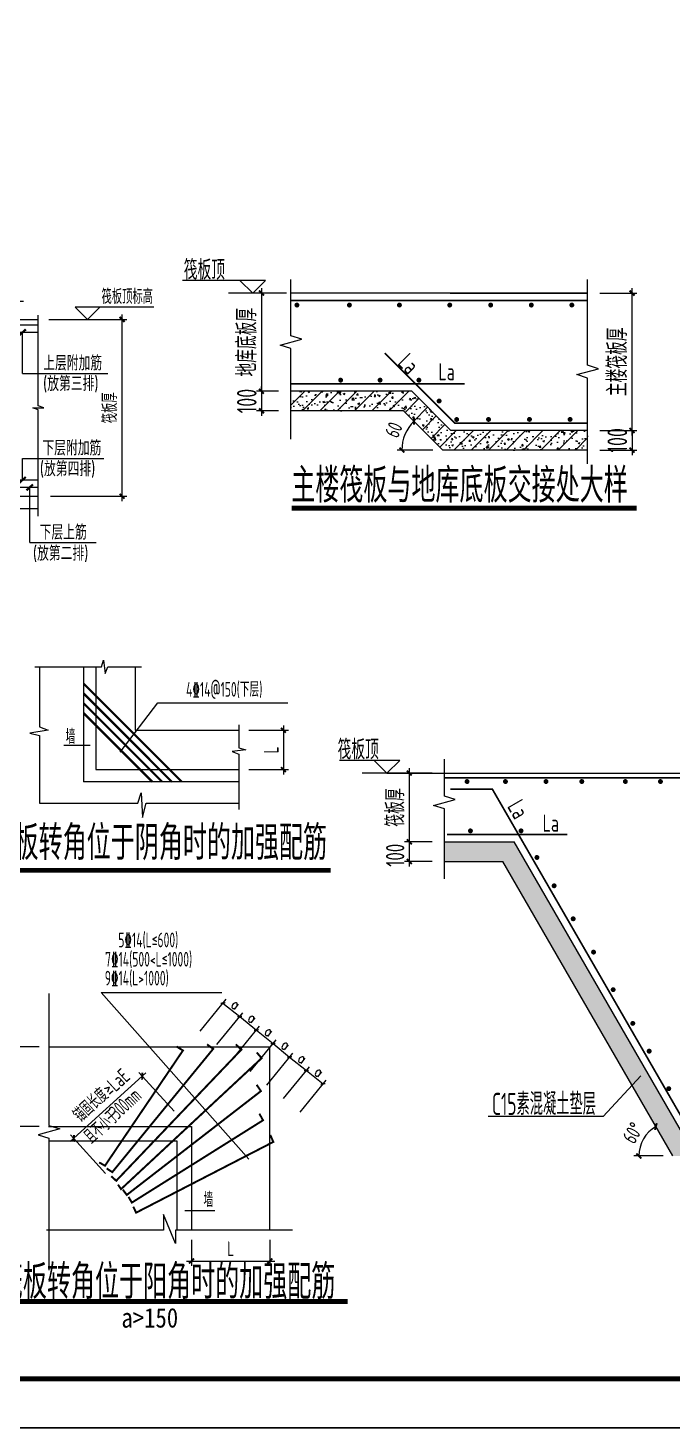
# Model space of a CAD drawing. Extents: x 393367 to 3005760, y 4998 to 826018.
# Drawn here: x 2210215 to 2223343, y 527962 to 556483 of the extents above; entities that cross this region are included whole.
import ezdxf
from ezdxf.enums import TextEntityAlignment as Align

# ---------------------------------------------------------------- set-up
doc = ezdxf.new("R2010")
doc.units = 0
doc.header["$LTSCALE"] = 1000
doc.layers.get('0').update_dxf_attribs({"linetype": 'CONTINUOUS'})
doc.layers.get('Defpoints').update_dxf_attribs({"linetype": 'CONTINUOUS'})
for name, color, linetype in [('$AUDIT_BAD_LAYER1', 7, 'CONTINUOUS'), ('-TK', 7, 'CONTINUOUS'), ('COLU', 7, 'CONTINUOUS'), ('DIM', 3, 'CONTINUOUS'), ('DIM_ELEV', 3, 'CONTINUOUS'), ('PUB_TEXT', 7, 'CONTINUOUS'), ('sectmarks', 213, 'CONTINUOUS'), ('TEXT', 7, 'CONTINUOUS'), ('THIN', 7, 'CONTINUOUS'), ('WALL_BR', 52, 'CONTINUOUS'), ('Z-BASE-DIM', 81, 'CONTINUOUS'), ('Z-DETAIL-TOPC', 7, 'CONTINUOUS'), ('图名', 7, 'CONTINUOUS'), ('说明文字', 7, 'CONTINUOUS'), ('钢筋', 6, 'CONTINUOUS')]:
    doc.layers.add(name, color=color, linetype=linetype)
for name, color, linetype, lineweight in [('LVTRY', 1, 'CONTINUOUS', 13), ('REIN', 1, 'CONTINUOUS', 18), ('填充', 251, 'CONTINUOUS', 5), ('筏板基础', 7, 'CONTINUOUS', 18)]:
    doc.layers.add(name, color=color, linetype=linetype, lineweight=lineweight)
doc.layers.add('yichutu', color=7, linetype='CONTINUOUS', true_color=0xffffff, plot=False)
doc.layers.add('箍筋长度', color=3, linetype='CONTINUOUS', plot=False)
doc.styles.add('-宋体', font='')
doc.styles.add('_HZTXT', font='txt.shx', dxfattribs={"width": 0.8, "bigfont": 'HZTXT.shx'})
doc.styles.add('Scadi-HZ', font='tssdeng.shx', dxfattribs={"width": 0.7, "height": 300, "bigfont": 'hztxt.shx'})
doc.styles.add('TSSD_Dimension', font='Tssdeng.shx', dxfattribs={"width": 0.7, "bigfont": 'hztxt.shx'})
doc.styles.add('TSSD_NORM', font='Tssdeng.shx', dxfattribs={"bigfont": 'hztxt.shx'})
doc.styles.add('TSSD_Rein', font='Tssdeng.shx', dxfattribs={"width": 0.7, "bigfont": 'hztxt.shx'})
doc.styles.add('黑体', font='simhei.ttf')
doc.styles.get('-宋体').set_extended_font_data('SimSun')
doc.dimstyles.new('SY1', dxfattribs={"dimtxt": 200, "dimasz": 100, "dimexe": 150, "dimexo": 200, "dimgap": 60, "dimtad": 1, "dimdec": 0, "dimzin": 0, "dimdsep": 46, "dimtxsty": '_HZTXT', "dimcen": 3, "dimclrt": 7, "dimadec": 0, "dimazin": 0, "dimtfac": 1, "dimtdec": 0, "dimtix": 1, "dimtmove": 0, "dimatfit": 3, "dimfxl": 1, "dimtolj": 1, "dimtzin": 0, "dimarcsym": 0})
doc.dimstyles.new('TSSD_100_100', dxfattribs={"dimtxt": 300, "dimasz": 100, "dimexe": 100, "dimexo": 200, "dimgap": 100, "dimtad": 1, "dimdec": 0, "dimzin": 0, "dimdsep": 46, "dimtxsty": 'TSSD_Dimension', "dimblk": 'ARCHTICK', "dimcen": 0, "dimdle": 100, "dimclrt": 7, "dimadec": 0, "dimazin": 0, "dimtfac": 1, "dimtdec": 0, "dimtix": 1, "dimtmove": 2, "dimatfit": 0, "dimfxl": 1, "dimtolj": 1, "dimtzin": 0, "dimarcsym": 0})
doc.dimstyles.new('TSSD_100_30', dxfattribs={"dimtxt": 300, "dimasz": 100, "dimexe": 100, "dimexo": 250, "dimgap": 100, "dimtad": 1, "dimdec": 0, "dimlfac": 0.333, "dimzin": 0, "dimdsep": 46, "dimtxsty": 'TSSD_Dimension', "dimblk": 'ARCHTICK', "dimcen": 0, "dimdle": 100, "dimclrt": 7, "dimadec": 0, "dimazin": 0, "dimtfac": 1, "dimtdec": 0, "dimtix": 1, "dimtmove": 2, "dimatfit": 3, "dimfxl": 1, "dimtolj": 1, "dimtzin": 0, "dimarcsym": 0})
doc.dimstyles.new('TSSD_25_100', dxfattribs={"dimtxt": 300, "dimasz": 100, "dimexe": 100, "dimexo": 250, "dimgap": 100, "dimtad": 1, "dimdec": 0, "dimlfac": 0.25, "dimzin": 0, "dimdsep": 46, "dimtxsty": 'TSSD_Dimension', "dimblk": 'ARCHTICK', "dimcen": 0, "dimdle": 100, "dimclrt": 7, "dimadec": 0, "dimazin": 0, "dimtfac": 1, "dimtdec": 0, "dimtix": 1, "dimtmove": 2, "dimatfit": 3, "dimfxl": 1, "dimtolj": 1, "dimtzin": 0, "dimarcsym": 0})

# ---------------------------------------------------------------- blocks, each defined once
blk = doc.blocks.new('A1')
blk.add_lwpolyline([(0, 59400), (0, 0), (84100, 0), (84100, 59400)], close=True)
at = {"const_width": 100}
blk.add_lwpolyline([(2500, 58400), (2500, 1000), (83100, 1000), (83100, 58400)], close=True, dxfattribs=at)
blk = doc.blocks.new('_ArchTick')
at = {"color": 0, "linetype": 'ByBlock', "const_width": 0.4}
blk.add_lwpolyline([(-0.5, -0.5), (0.5, 0.5)], dxfattribs=at)
blk = doc.blocks.new('*D2820')
at = {"color": 0, "lineweight": -2}
for p, q in [((2215426, 534672), (2215952, 535323)), ((2215889, 535246), (2216229, 534971)), ((2215766, 534398), (2216292, 535049))]:
    blk.add_line(p, q, dxfattribs=at)
at = {"layer": 'Defpoints', "color": 0}
for p in [(2216229, 534971), (2215342, 534569), (2215682, 534294)]:
    blk.add_point(p, dxfattribs=at)
at = {"color": 0, "lineweight": -2, "xscale": 66.66667000390589, "yscale": 66.66667000390589, "zscale": 66.66667000390589}
for p, rotation in [((2215889, 535246), 141.0409580458217), ((2216229, 534971), 321.0409580458218)]:
    blk.add_blockref('_ArchTick', p, dxfattribs=dict(at, rotation=rotation))
at = {"color": 7, "insert": (2216147, 535217), "char_height": 200, "attachment_point": 5, "rotation": 321.041, "style": '_HZTXT'}
blk.add_mtext('\\A1;a', dxfattribs=at)
blk = doc.blocks.new('*D2821')
at = {"color": 0, "lineweight": -2}
for p, q in [((2213726, 536047), (2214253, 536698)), ((2214190, 536620), (2214530, 536345)), ((2214066, 535772), (2214593, 536423))]:
    blk.add_line(p, q, dxfattribs=at)
at = {"layer": 'Defpoints', "color": 0}
for p in [(2214530, 536345), (2213643, 535943), (2213982, 535668)]:
    blk.add_point(p, dxfattribs=at)
at = {"color": 0, "lineweight": -2, "xscale": 66.66667000390589, "yscale": 66.66667000390589, "zscale": 66.66667000390589}
for p, rotation in [((2214190, 536620), 141.0409580461287), ((2214530, 536345), 321.0409580461288)]:
    blk.add_blockref('_ArchTick', p, dxfattribs=dict(at, rotation=rotation))
at = {"color": 7, "insert": (2214448, 536591), "char_height": 200, "attachment_point": 5, "rotation": 321.041, "style": '_HZTXT'}
blk.add_mtext('\\A1;a', dxfattribs=at)
blk = doc.blocks.new('*D2822')
at = {"color": 0, "lineweight": -2}
for p, q in [((2214406, 535497), (2214933, 536148)), ((2214870, 536070), (2215210, 535795)), ((2214746, 535222), (2215272, 535873))]:
    blk.add_line(p, q, dxfattribs=at)
at = {"layer": 'Defpoints', "color": 0}
for p in [(2215210, 535795), (2214322, 535393), (2214662, 535118)]:
    blk.add_point(p, dxfattribs=at)
at = {"color": 0, "lineweight": -2, "xscale": 66.66667000390589, "yscale": 66.66667000390589, "zscale": 66.66667000390589}
for p, rotation in [((2214870, 536070), 141.0409580456808), ((2215210, 535795), 321.0409580456808)]:
    blk.add_blockref('_ArchTick', p, dxfattribs=dict(at, rotation=rotation))
at = {"color": 7, "insert": (2215128, 536042), "char_height": 200, "attachment_point": 5, "rotation": 321.041, "style": '_HZTXT'}
blk.add_mtext('\\A1;a', dxfattribs=at)
blk = doc.blocks.new('*D2823')
at = {"color": 0, "lineweight": -2}
for p, q in [((2214066, 535772), (2214593, 536423)), ((2214530, 536345), (2214870, 536070)), ((2214406, 535497), (2214933, 536148))]:
    blk.add_line(p, q, dxfattribs=at)
at = {"layer": 'Defpoints', "color": 0}
for p in [(2214870, 536070), (2213982, 535668), (2214322, 535393)]:
    blk.add_point(p, dxfattribs=at)
at = {"color": 0, "lineweight": -2, "xscale": 66.66667000390589, "yscale": 66.66667000390589, "zscale": 66.66667000390589}
for p, rotation in [((2214530, 536345), 141.0409580454909), ((2214870, 536070), 321.0409580454909)]:
    blk.add_blockref('_ArchTick', p, dxfattribs=dict(at, rotation=rotation))
at = {"color": 7, "insert": (2214788, 536316), "char_height": 200, "attachment_point": 5, "rotation": 321.041, "style": '_HZTXT'}
blk.add_mtext('\\A1;a', dxfattribs=at)
blk = doc.blocks.new('*D2824')
at = {"color": 0, "lineweight": -2}
for p, q in [((2215086, 534947), (2215612, 535598)), ((2215549, 535520), (2215889, 535246)), ((2215426, 534672), (2215952, 535323))]:
    blk.add_line(p, q, dxfattribs=at)
at = {"layer": 'Defpoints', "color": 0}
for p in [(2215889, 535246), (2215002, 534844), (2215342, 534569)]:
    blk.add_point(p, dxfattribs=at)
at = {"color": 0, "lineweight": -2, "xscale": 66.66667000390589, "yscale": 66.66667000390589, "zscale": 66.66667000390589}
for p, rotation in [((2215549, 535520), 141.040958045703), ((2215889, 535246), 321.040958045703)]:
    blk.add_blockref('_ArchTick', p, dxfattribs=dict(at, rotation=rotation))
at = {"color": 7, "insert": (2215807, 535492), "char_height": 200, "attachment_point": 5, "rotation": 321.041, "style": '_HZTXT'}
blk.add_mtext('\\A1;a', dxfattribs=at)
blk = doc.blocks.new('*D2825')
at = {"color": 0, "lineweight": -2}
for p, q in [((2214746, 535222), (2215272, 535873)), ((2215210, 535795), (2215549, 535520)), ((2215086, 534947), (2215612, 535598))]:
    blk.add_line(p, q, dxfattribs=at)
at = {"layer": 'Defpoints', "color": 0}
for p in [(2215549, 535520), (2214662, 535118), (2215002, 534844)]:
    blk.add_point(p, dxfattribs=at)
at = {"color": 0, "lineweight": -2, "xscale": 66.66667000390589, "yscale": 66.66667000390589, "zscale": 66.66667000390589}
for p, rotation in [((2215210, 535795), 141.0409580460101), ((2215549, 535520), 321.0409580460101)]:
    blk.add_blockref('_ArchTick', p, dxfattribs=dict(at, rotation=rotation))
at = {"color": 7, "insert": (2215468, 535767), "char_height": 200, "attachment_point": 5, "rotation": 321.041, "style": '_HZTXT'}
blk.add_mtext('\\A1;a', dxfattribs=at)
blk = doc.blocks.new('*D2826')
at = {"layer": 'Defpoints', "color": 0}
for p in [(2213548, 531993), (2215145, 531993), (2215145, 531364)]:
    blk.add_point(p, dxfattribs=at)
at = {"layer": 'DIM', "color": 0, "lineweight": -2}
for p, q in [((2213548, 531793), (2213548, 531264)), ((2215145, 531793), (2215145, 531264)), ((2213448, 531364), (2215245, 531364))]:
    blk.add_line(p, q, dxfattribs=at)
at = {"layer": 'DIM', "color": 0, "lineweight": -2, "xscale": 100, "yscale": 100, "zscale": 100, "rotation": 180}
blk.add_blockref('_ArchTick', (2213548, 531364), dxfattribs=at)
at = {"layer": 'DIM', "color": 0, "lineweight": -2, "xscale": 100, "yscale": 100, "zscale": 100}
blk.add_blockref('_ArchTick', (2215145, 531364), dxfattribs=at)
at = {"layer": 'DIM', "color": 7, "lineweight": -2, "insert": (2214347, 531614), "char_height": 300, "attachment_point": 5, "style": 'TSSD_Dimension'}
blk.add_mtext('\\A1;L', dxfattribs=at)
blk = doc.blocks.new('*D2827')
at = {"layer": 'Defpoints', "color": 0}
for p in [(2210643, 535728), (2209977, 534104), (2210643, 534104)]:
    blk.add_point(p, dxfattribs=at)
at = {"layer": 'DIM', "color": 0, "lineweight": -2}
for p, q in [((2210443, 535728), (2209877, 535728)), ((2209977, 535828), (2209977, 534004)), ((2210443, 534104), (2209877, 534104))]:
    blk.add_line(p, q, dxfattribs=at)
at = {"layer": 'DIM', "color": 0, "lineweight": -2, "xscale": 100, "yscale": 100, "zscale": 100}
for p, rotation in [((2209977, 535728), 90), ((2209977, 534104), 270)]:
    blk.add_blockref('_ArchTick', p, dxfattribs=dict(at, rotation=rotation))
at = {"layer": 'DIM', "color": 7, "lineweight": -2, "insert": (2209727, 534916), "char_height": 300, "attachment_point": 5, "rotation": 90, "style": 'TSSD_Dimension'}
blk.add_mtext('\\A1;L', dxfattribs=at)
blk = doc.blocks.new('*D2828')
at = {"layer": 'Defpoints', "color": 0}
for p in [(2214514, 542176), (2214514, 541376, -1000), (2215422, 541376)]:
    blk.add_point(p, dxfattribs=at)
at = {"layer": 'DIM', "color": 0, "lineweight": -2}
for p, q in [((2215422, 542276), (2215422, 541276)), ((2214714, 542176), (2215522, 542176)), ((2214714, 541376), (2215522, 541376))]:
    blk.add_line(p, q, dxfattribs=at)
at = {"layer": 'DIM', "color": 0, "lineweight": -2, "xscale": 100, "yscale": 100, "zscale": 100}
for p, rotation in [((2215422, 542176), 90), ((2215422, 541376), 270)]:
    blk.add_blockref('_ArchTick', p, dxfattribs=dict(at, rotation=rotation))
at = {"layer": 'DIM', "color": 7, "lineweight": -2, "insert": (2215172, 541776), "char_height": 300, "attachment_point": 5, "rotation": 90, "style": 'TSSD_Dimension'}
blk.add_mtext('\\A1;L', dxfattribs=at)
blk = doc.blocks.new('*D2829')
at = {"layer": 'Defpoints', "color": 0}
for p in [(2212545, 535131), (2213327, 534270), (2211932, 533002)]:
    blk.add_point(p, dxfattribs=at)
at = {"layer": 'DIM', "color": 0, "lineweight": -2}
for p, q in [((2211075, 533796), (2212619, 535198)), ((2213193, 534418), (2212477, 535205)), ((2211797, 533150), (2211082, 533937))]:
    blk.add_line(p, q, dxfattribs=at)
at = {"layer": 'DIM', "color": 0, "lineweight": -2, "xscale": 100, "yscale": 100, "zscale": 100}
for p, rotation in [((2212545, 535131), 42.26455593727036), ((2211149, 533863), 222.2645559372704)]:
    blk.add_blockref('_ArchTick', p, dxfattribs=dict(at, rotation=rotation))
at = {"layer": 'DIM', "color": 7, "lineweight": -2, "insert": (2212010, 535007), "char_height": 300, "attachment_point": 5, "rotation": 42.2646, "style": 'TSSD_Dimension'}
blk.add_mtext('\\A1;≥LaE', dxfattribs=at)
blk = doc.blocks.new('*D2830')
at = {"layer": 'Defpoints', "color": 0}
for p in [(2215574, 551083), (2214975, 549083), (2215574, 549083)]:
    blk.add_point(p, dxfattribs=at)
at = {"layer": 'DIM', "color": 0, "lineweight": -2}
for p, q in [((2215324, 551083), (2214875, 551083)), ((2214975, 551183), (2214975, 548983)), ((2215324, 549083), (2214875, 549083))]:
    blk.add_line(p, q, dxfattribs=at)
at = {"layer": 'DIM', "color": 0, "lineweight": -2, "xscale": 100, "yscale": 100, "zscale": 100}
for p, rotation in [((2214975, 551083), 90), ((2214975, 549083), 270)]:
    blk.add_blockref('_ArchTick', p, dxfattribs=dict(at, rotation=rotation))
at = {"layer": 'DIM', "color": 7, "insert": (2214675, 550083), "char_height": 400, "attachment_point": 5, "rotation": 90, "style": 'TSSD_Dimension'}
blk.add_mtext('\\A1;地库底板厚', dxfattribs=at)
blk = doc.blocks.new('*D2831')
at = {"layer": 'Defpoints', "color": 0}
for p in [(2215574, 549083), (2214975, 548683), (2215574, 548683)]:
    blk.add_point(p, dxfattribs=at)
at = {"layer": 'DIM', "color": 0, "lineweight": -2}
for p, q in [((2215324, 549083), (2214875, 549083)), ((2214975, 549083), (2214975, 549183)), ((2214975, 549083), (2214975, 548683)), ((2215324, 548683), (2214875, 548683)), ((2214975, 548683), (2214975, 548583))]:
    blk.add_line(p, q, dxfattribs=at)
at = {"layer": 'DIM', "color": 0, "lineweight": -2, "xscale": 100, "yscale": 100, "zscale": 100}
for p, rotation in [((2214975, 549083), 270), ((2214975, 548683), 90)]:
    blk.add_blockref('_ArchTick', p, dxfattribs=dict(at, rotation=rotation))
at = {"layer": 'DIM', "color": 7, "insert": (2214675, 548883), "char_height": 400, "attachment_point": 5, "rotation": 90, "style": 'TSSD_Dimension'}
blk.add_mtext('\\A1;100', dxfattribs=at)
blk = doc.blocks.new('*D2832')
at = {"layer": 'Defpoints', "color": 0}
for p in [(2221622, 548283), (2221622, 547883), (2222528, 547883)]:
    blk.add_point(p, dxfattribs=at)
at = {"layer": 'DIM', "color": 0, "lineweight": -2}
for p, q in [((2221872, 548283), (2222628, 548283)), ((2222528, 548283), (2222528, 548383)), ((2222528, 548283), (2222528, 547883)), ((2221872, 547883), (2222628, 547883)), ((2222528, 547883), (2222528, 547783))]:
    blk.add_line(p, q, dxfattribs=at)
at = {"layer": 'DIM', "color": 0, "lineweight": -2, "xscale": 100, "yscale": 100, "zscale": 100}
for p, rotation in [((2222528, 548283), 270), ((2222528, 547883), 90)]:
    blk.add_blockref('_ArchTick', p, dxfattribs=dict(at, rotation=rotation))
at = {"layer": 'DIM', "color": 7, "insert": (2222228, 548083), "char_height": 400, "attachment_point": 5, "rotation": 90, "style": 'TSSD_Dimension'}
blk.add_mtext('\\A1;100', dxfattribs=at)
blk = doc.blocks.new('*D2833')
at = {"layer": 'Defpoints', "color": 0}
for p in [(2221622, 551083), (2222528, 551083), (2221622, 548283)]:
    blk.add_point(p, dxfattribs=at)
at = {"layer": 'DIM', "color": 0, "lineweight": -2}
for p, q in [((2221872, 551083), (2222628, 551083)), ((2222528, 548183), (2222528, 551183)), ((2221872, 548283), (2222628, 548283))]:
    blk.add_line(p, q, dxfattribs=at)
at = {"layer": 'DIM', "color": 0, "lineweight": -2, "xscale": 100, "yscale": 100, "zscale": 100}
for p, rotation in [((2222528, 551083), 90), ((2222528, 548283), 270)]:
    blk.add_blockref('_ArchTick', p, dxfattribs=dict(at, rotation=rotation))
at = {"layer": 'DIM', "color": 7, "insert": (2222228, 549683), "char_height": 400, "attachment_point": 5, "rotation": 90, "style": 'TSSD_Dimension'}
blk.add_mtext('\\A1;主楼筏板厚', dxfattribs=at)
blk = doc.blocks.new('*D2834')
at = {"layer": '$AUDIT_BAD_LAYER1', "color": 0, "lineweight": -2}
blk.add_line((2218470, 547883), (2217737, 547883), dxfattribs=at)
blk.add_arc((2218670, 547883), 834, 135, 180, dxfattribs=at)
at = {"layer": 'Defpoints', "color": 0}
for p in [(2217870, 548683), (2217948, 548300), (2218670, 547883), (2218670, 547883), (2221622, 547883)]:
    blk.add_point(p, dxfattribs=at)
at = {"layer": '$AUDIT_BAD_LAYER1', "color": 0, "lineweight": -2, "xscale": 100, "yscale": 100, "zscale": 100}
for p, rotation in [((2218081, 548472), 45.00000000002056), ((2217837, 547883), 269.999999999997)]:
    blk.add_blockref('_ArchTick', p, dxfattribs=dict(at, rotation=rotation))
at = {"layer": '$AUDIT_BAD_LAYER1', "color": 7, "insert": (2217669, 548297), "char_height": 300, "attachment_point": 5, "rotation": 67.5, "style": 'TSSD_Dimension'}
blk.add_mtext('\\A1;60', dxfattribs=at)
blk = doc.blocks.new('*D37')
at = {"layer": 'Defpoints', "color": 0, "transparency": 16777216}
for p in [(114823, -28153), (116531, -28153), (114823, -31753)]:
    blk.add_point(p, dxfattribs=at)
at = {"layer": 'DIM', "color": 0, "lineweight": -2, "transparency": 16777216}
for p, q in [((115073, -28153), (116631, -28153)), ((116531, -31853), (116531, -28053)), ((115073, -31753), (116631, -31753))]:
    blk.add_line(p, q, dxfattribs=at)
at = {"layer": 'DIM', "color": 0, "lineweight": -2, "transparency": 16777216, "xscale": 100, "yscale": 100, "zscale": 100}
for p, rotation in [((116531, -28153), 90), ((116531, -31753), 270)]:
    blk.add_blockref('_ArchTick', p, dxfattribs=dict(at, rotation=rotation))
at = {"layer": 'DIM', "color": 7, "transparency": 16777216, "insert": (116281, -29953), "char_height": 300, "attachment_point": 5, "rotation": 90, "style": 'TSSD_Dimension'}
blk.add_mtext('\\A1;筏板厚', dxfattribs=at)
blk = doc.blocks.new('*D2838')
at = {"layer": 'Defpoints', "color": 0}
for p in [(2218704, 541304), (2217988, 539904), (2218704, 539904)]:
    blk.add_point(p, dxfattribs=at)
at = {"layer": 'DIM', "color": 0, "lineweight": -2}
for p, q in [((2217988, 541404), (2217988, 539804)), ((2218454, 541304), (2217888, 541304)), ((2218454, 539904), (2217888, 539904))]:
    blk.add_line(p, q, dxfattribs=at)
at = {"layer": 'DIM', "color": 0, "lineweight": -2, "xscale": 100, "yscale": 100, "zscale": 100}
for p, rotation in [((2217988, 541304), 90), ((2217988, 539904), 270)]:
    blk.add_blockref('_ArchTick', p, dxfattribs=dict(at, rotation=rotation))
at = {"layer": 'DIM', "color": 7, "insert": (2217700, 540604), "char_height": 375, "attachment_point": 5, "rotation": 90, "style": 'TSSD_Dimension'}
blk.add_mtext('\\A1;筏板厚', dxfattribs=at)
blk = doc.blocks.new('*D2839')
at = {"layer": 'Defpoints', "color": 0}
for p in [(2218704, 539904), (2217988, 539504), (2218704, 539504)]:
    blk.add_point(p, dxfattribs=at)
at = {"layer": 'DIM', "color": 0, "lineweight": -2}
for p, q in [((2218454, 539904), (2217888, 539904)), ((2217988, 540004), (2217988, 539404)), ((2218454, 539504), (2217888, 539504))]:
    blk.add_line(p, q, dxfattribs=at)
at = {"layer": 'DIM', "color": 0, "lineweight": -2, "xscale": 100, "yscale": 100, "zscale": 100}
for p, rotation in [((2217988, 539904), 90), ((2217988, 539504), 270)]:
    blk.add_blockref('_ArchTick', p, dxfattribs=dict(at, rotation=rotation))
at = {"layer": 'DIM', "color": 7, "insert": (2217700, 539630), "char_height": 375, "attachment_point": 5, "rotation": 90, "style": 'TSSD_Dimension'}
blk.add_mtext('\\A1;100', dxfattribs=at)
blk = doc.blocks.new('*D2845')
at = {"layer": 'Defpoints', "color": 0}
for p in [(2221050, 537504), (2222829, 533949), (2223359, 533504), (2223359, 533504), (2233021, 533504)]:
    blk.add_point(p, dxfattribs=at)
at = {"layer": '筏板基础', "color": 0, "lineweight": -2}
blk.add_line((2223159, 533504), (2222567, 533504), dxfattribs=at)
blk.add_arc((2223359, 533504), 692, 120, 180, dxfattribs=at)
at = {"layer": '筏板基础', "color": 0, "lineweight": -2, "xscale": 100, "yscale": 100, "zscale": 100}
for p, rotation in [((2223013, 534103), 30.00000000001157), ((2222667, 533504), 270.0000000000011)]:
    blk.add_blockref('_ArchTick', p, dxfattribs=dict(at, rotation=rotation))
at = {"layer": '筏板基础', "color": 7, "lineweight": 35, "insert": (2222544, 533975), "char_height": 300, "attachment_point": 5, "rotation": 60, "style": 'TSSD_Dimension'}
blk.add_mtext('\\A1;60°', dxfattribs=at)
blk = doc.blocks.new('yct-841-594-84100-59400-100-1000')
at = {"layer": 'yichutu', "color": 7, "true_color": 0xffffff}
blk.add_lwpolyline([(0, 0), (0, 59400), (84100, 59400), (84100, 0)], close=True, dxfattribs=at)
blk = doc.blocks.new('BW-5131013', base_point=(107950.9, -33864.5, 0))
at = {"layer": 'REIN', "const_width": 30}
for points in [[(110383.5, -28428), (110383.5, -28308, 1), (110253.5, -28308), (110253.5, -31662.9, 1), (110383.5, -31662.9), (110383.5, -31542.9)], [(111878.2, -28428), (111878.2, -28308, 1), (111748.2, -28308), (111748.2, -31662.9, 1), (111878.2, -31662.9), (111878.2, -31542.9)]]:
    blk.add_lwpolyline(points, format="xyb", dxfattribs=at)
for points in [[(109433.5, -28265.3), (114822.6, -28265.3)], [(109433.5, -28415.3), (114822.6, -28415.3)], [(109433.5, -31422.9), (114822.6, -31422.9)], [(109433.5, -31572.9), (114822.6, -31572.9)]]:
    blk.add_lwpolyline(points, dxfattribs=at)
for points in [[(109546, -28330.5, 1), (109591, -28330.5, 1)], [(109546, -28480.5, 1), (109591, -28480.5, 1)], [(110296, -28330.5, 1), (110341, -28330.5, 1)], [(110296, -28480.5, 1), (110341, -28480.5, 1)], [(111046, -28330.5, 1), (111091, -28330.5, 1)], [(111046, -28480.5, 1), (111091, -28480.5, 1)], [(111796, -28330.5, 1), (111841, -28330.5, 1)], [(111796, -28480.5, 1), (111841, -28480.5, 1)], [(112546, -28330.5, 1), (112591, -28330.5, 1)], [(112546, -28480.5, 1), (112591, -28480.5, 1)], [(113296, -28330.5, 1), (113341, -28330.5, 1)], [(113296, -28480.5, 1), (113341, -28480.5, 1)], [(114046, -28330.5, 1), (114091, -28330.5, 1)], [(114046, -28480.5, 1), (114091, -28480.5, 1)], [(109546, -31490.4, -1), (109591, -31490.4, -1)], [(109546, -31640.4, -1), (109591, -31640.4, -1)], [(110296, -31490.4, -1), (110341, -31490.4, -1)], [(110296, -31640.4, -1), (110341, -31640.4, -1)], [(111046, -31490.4, -1), (111091, -31490.4, -1)], [(111046, -31640.4, -1), (111091, -31640.4, -1)], [(111796, -31490.4, -1), (111841, -31490.4, -1)], [(111796, -31640.4, -1), (111841, -31640.4, -1)], [(112546, -31490.4, -1), (112591, -31490.4, -1)], [(112546, -31640.4, -1), (112591, -31640.4, -1)], [(113296, -31490.4, -1), (113341, -31490.4, -1)], [(113296, -31640.4, -1), (113341, -31640.4, -1)], [(114046, -31490.4, -1), (114091, -31490.4, -1)], [(114046, -31640.4, -1), (114091, -31640.4, -1)]]:
    blk.add_lwpolyline(points, format="xyb", close=True, dxfattribs=at)
at = {"layer": 'sectmarks'}
for p, q in [((112224.8, -27782.3), (114520.6, -27782.3)), ((112224.8, -28265.3), (112224.8, -27782.3)), ((109568.5, -28330.5), (107996.6, -28330.5)), ((109568.5, -28480.5), (109568.5, -29453.8)), ((114502.5, -29253.6), (114502.5, -28415.3)), ((114502.5, -29253.6), (116243, -29253.6)), ((109568.5, -29453.8), (107966.1, -29453.8)), ((114502.5, -30983.4), (116156.2, -30983.4)), ((114502.5, -31425.1), (114502.5, -30983.4)), ((109546.3, -31486.7), (107950.9, -31486.7)), ((109568.5, -31640.4), (109568.5, -32625.6)), ((114648.7, -32700.2), (114648.7, -31575.1)), ((109568.5, -32625.6), (108081.9, -32625.6)), ((114648.7, -32700.2), (116002, -32700.2))]:
    blk.add_line(p, q, dxfattribs=at)
at = {"layer": 'sectmarks', "const_width": 45}
for points in [[(112290.9, -28204.9), (112158.6, -28325.7)], [(114568.7, -28354.9), (114436.4, -28475.7)], [(114568.7, -31361.2), (114436.4, -31482)], [(114714.9, -31513.4), (114582.6, -31634.3)]]:
    blk.add_lwpolyline(points, dxfattribs=at)
at = {"layer": 'TEXT', "color": 2, "const_width": 0.45}
blk.add_lwpolyline([(110253.5, -30209.4), (113613.7, -30209.4)], dxfattribs=at)
at = {"layer": 'WALL_BR', "color": 0, "lineweight": 5}
for p, q in [((109433.5, -28152.8), (114822.6, -28152.8)), ((109433.5, -31752.8), (114822.6, -31752.8)), ((109433.5, -32002.8), (114822.6, -32002.8))]:
    blk.add_line(p, q, dxfattribs=at)
for points in [[(109433.5, -28068.4), (109433.5, -29913.4), (109546, -29952.8), (109321, -29952.8), (109433.5, -29992.2), (109433.5, -32159)], [(114822.6, -32159), (114822.6, -29992.2), (114710.1, -29952.8), (114935.1, -29952.8), (114822.6, -29913.4), (114822.6, -28068.4)]]:
    blk.add_lwpolyline(points, dxfattribs=at)
at = {"layer": 'Z-BASE-DIM'}
blk.add_line((115035.8, -28152.8), (116165.8, -28152.8), dxfattribs=at)
blk.add_lwpolyline([(117176.2, -27902.8), (115574.3, -27902.8), (115824.3, -28152.8), (116074.3, -27902.8)], dxfattribs=at)
at = {"layer": 'Z-DETAIL-TOPC', "color": 6, "const_width": 60}
blk.add_lwpolyline([(109953.8, -33556.8), (113823.5, -33556.8)], dxfattribs=at)
at = {"layer": 'TEXT', "ltscale": 99, "style": 'TSSD_Rein', "width": 0.8}
for s, p in [('上层上筋(放第一排)', (112257, -27721.8)), ('上层下筋', (108033.5, -28253.6)), ('(放第二排)', (107944.8, -28715.4)), ('上层附加筋', (107988.5, -29377.3)), ('上层附加筋', (114924.5, -29193)), ('(放第三排)', (114920, -29612.2)), ('(放第四排)', (107954.3, -29811.3)), ('下层附加筋', (114907.6, -30922.9)), ('(放第四排)', (114854.5, -31347.4)), ('下层附加筋', (107933, -31434.4)), ('(放第三排)', (107936.6, -31856.7)), ('下层下筋', (108139.5, -32565.1)), ('下层上筋', (114851.1, -32639.7)), ('(放第一排)', (108066.9, -32989.4)), ('(放第二排)', (114713.6, -33068.8))]:
    blk.add_text(s, height=300, dxfattribs=at).set_placement(p)
at = {"layer": 'TEXT', "style": 'TSSD_Rein', "width": 0.7}
blk.add_text('筏板顶标高', height=300, dxfattribs=at).set_placement((116111.7, -27836.6))
blk.add_text('拉筋（仅人防区有）', height=300, dxfattribs=at).set_placement((112802.8, -30029.2), align=Align.MIDDLE)
at = {"layer": '图名', "color": 3, "style": '黑体', "width": 0.8}
blk.add_text('筏板附加筋示意图', height=392.09, dxfattribs=at).set_placement((110063.4, -33367.8))
at = {"layer": 'DIM'}
dim = blk.add_linear_dim(base=(116530.9, -28152.8), p1=(114822.6, -31752.8), p2=(114822.6, -28152.8), angle=90, text='筏板厚', dimstyle='TSSD_100_30', dxfattribs=at)
dim.commit()
dim.dimension.update_dxf_attribs({"geometry": '*D37', "text_midpoint": (116280.9, -29952.8)})

msp = doc.modelspace()

# ---------------------------------------------------------------- hatches: boundary and pattern name
at = {"layer": 'COLU', "linetype": 'ByBlock'}
h = msp.add_hatch(dxfattribs=at)
h.set_pattern_fill('AR-CONC', color=252, scale=2, angle=270, style=0)
h.set_pattern_definition([(320, (988040.72, 1701136.6), (-31.87817, -364.36934), [38.1, -419.1]), (265, (988040.7, 1701136.6), (382.113286, 70.48565), [30.48, -335.28]), (10.451, (988038.06, 1701106.23), (350.233376, -293.885), [32.38, -356.18]), (316.1842, (988142.3, 1701136.6), (-84.08466, -542.15808), [57.15, -628.65]), (6.6356, (988135.3, 1701091.4), (494.85111, -474.80847), [48.57, -534.27]), (261.184, (988142.3, 1701136.6), (494.85024, -474.80921), [45.72, -502.92]), (291, (988116.92, 1701085.8), (-204.531037, -303.22976), [38.1, -419.1]), (236, (988116.9, 1701085.8), (368.37593, -123.60406), [30.48, -335.28]), (341.4514, (988099.87, 1701060.52), (163.845715, -426.83298), [32.38, -356.18]), (307.5, (988040.72, 1701136.59), (169.110078, -6.1772065), [0, -331.216, 0, -340.36, 0, -336.55]), (277.5, (988040.72, 1701136.59), (200.36115, -133.639325), [0, -194.056, 0, -323.596, 0, -128.27]), (237.5, (988040.72, 1701249.87), (-11.457488, -271.18119), [0, -127, 0, -396.24, 0, -525.78]), (227.5, (988040.72, 1701300.67), (50.852982, -296.258363), [0, -165.1, 0, -263.144, 0, -373.38])])
h.paths.add_polyline_path([(2233021.10862, 533504.43129), (2236485.21023, 539504.43129), (2237676.68987, 539504.43129), (2237676.68987, 539904.43129), (2236254.27012, 539904.43129), (2232790.16851, 533904.43129), (2223590.16851, 533904.43129), (2220126.06689, 539904.43129), (2218703.64715, 539904.43129), (2218703.64715, 539504.43129), (2219895.12679, 539504.43129), (2223359.2284, 533504.43129)])
at = {"layer": '箍筋长度'}
h = msp.add_hatch(dxfattribs=at)
h.set_pattern_fill('ARMORED', color=0, scale=50, style=0)
h.set_pattern_definition([(50, (2062776.53, 269431.5), (358.6301, -31.37607), [37.5, -412.5]), (355, (2062776.53, 269431.5), (-69.37567, 376.09607), [30, -330]), (100.4514, (2062806.4, 269428.9), (289.2547, 344.71977), [31.8701, -350.57106]), (46.1842, (2062776.53, 269531.5), (533.6205, -82.7595), [56.25, -618.75]), (96.6356, (2062821, 269524.6), (467.33135, 487.0589), [47.8051, -525.8565]), (351.1842, (2062776.5, 269531.5), (467.331, 487.0593), [45, -495]), (21, (2062826.53, 269506.5), (298.45353, -201.30945), [37.5, -412.5]), (326, (2062826.53, 269506.5), (121.65767, 362.57502), [30, -330]), (71.4514, (2062851.4, 269489.73), (420.1113, 161.26525), [31.8701, -350.57106]), (37.5, (2062776.53, 269431.51), (6.07993, 166.446927), [0, -326, 0, -335, 0, -331.25]), (7.5, (2062776.53, 269431.51), (131.53477, 197.20586), [0, -191, 0, -318.5, 0, -126.25]), (327.5, (2062665.03, 269431.51), (266.91122, -11.277436), [0, -125, 0, -390, 0, -517.5]), (317.5, (2062615.03, 269431.5), (291.59308, 50.05249), [0, -162.5, 0, -259, 0, -367.5]), (45, (2062776.53, 269431.5), (-176.7767, 176.7767), [])])
h.paths.add_polyline_path([(2218036.09339, 549082.68638), (2215574.06438, 549082.68638), (2215574.06438, 548682.68638), (2217870.40797, 548682.68638), (2218670.40797, 547882.68638), (2221622.01595, 547882.68638), (2221622.01595, 548282.68638), (2218836.09339, 548282.68638)])

# ---------------------------------------------------------------- linework, layer by layer
at = {"layer": '-TK'}
msp.add_line((2192224.91006, 527962.12225), (2265824.91006, 527962.12225), dxfattribs=at)
for p, q in [((2221622.01595, 551082.68638), (2215574.06438, 551082.68638)), ((2218823.17961, 551082.68638), (2221622.01595, 551082.68638)), ((2218036.09339, 549082.68638), (2215574.06438, 549082.68638)), ((2218036.09339, 549082.68638), (2218836.09339, 548282.68638)), ((2217870.40797, 548682.68638), (2215574.06438, 548682.68638)), ((2217870.40797, 548682.68638), (2218670.40797, 547882.68638)), ((2221622.01595, 548282.68638), (2218836.09339, 548282.68638)), ((2221622.01595, 547882.68638), (2218670.40797, 547882.68638)), ((2212399.25124, 543468.39703), (2212399.25124, 542175.72573)), ((2212096.48567, 541728.84249), (2212861.50972, 542737.94946)), ((2212861.50972, 542737.94946), (2215514.36649, 542737.94946)), ((2212399.25124, 542175.72573, -1000.00005), (2214514.21183, 542175.72573, -1000.00005)), ((2211484.14765, 541868.7174), (2210944.14762, 541868.7174)), ((2211599.2512, 541375.72569, -1000.00005), (2214514.21183, 541375.72569, -1000.00005)), ((2217532.35251, 541304.43129), (2224990.16851, 541304.43129)), ((2218703.64715, 539904.43129), (2220126.06689, 539904.43129)), ((2223590.16851, 533904.43129), (2220126.06689, 539904.43129)), ((2218703.64715, 539504.43129), (2219895.12679, 539504.43129)), ((2223359.2284, 533504.43129), (2219895.12679, 539504.43129)), ((2211703.4315, 536835.17681), (2214164.18794, 536835.17681)), ((2214716.73248, 533437.23889), (2211703.4315, 536835.17681)), ((2210642.68917, 535727.83801), (2215144.96049, 535727.83801)), ((2215144.96049, 531992.51517, -1000.00005), (2215144.96049, 535727.83801, -1000.00005)), ((2213410.43532, 532390.31167), (2214022.33112, 532390.31167))]:
    msp.add_line(p, q)
at = {"linetype": 'Continuous'}
for p, q in [((2211349.25118, 543468.39703), (2211349.25118, 541125.72568)), ((2211599.2512, 543468.39703), (2211599.2512, 541375.72569)), ((2214514.21183, 541125.72568, -1000.00005), (2211349.25118, 541125.72568, -1000.00005)), ((2210631.89463, 534103.63722), (2213548.47211, 534103.63722)), ((2213548.47211, 534103.63722), (2213548.47211, 531992.51517)), ((2210642.68917, 533814.87777), (2213247.80726, 533814.87777)), ((2213247.80726, 533814.87777), (2213247.89511, 532375.07249)), ((2213247.89511, 532375.07249), (2213247.81942, 531992.51517))]:
    msp.add_line(p, q, dxfattribs=at)
at = {"layer": 'DIM'}
for p, q in [((2210357.01842, 543468.39703), (2211711.59146, 543468.39703)), ((2210452.93203, 543467.98021), (2210452.93203, 542243.40209)), ((2211711.59146, 543468.39703), (2211754.21973, 543606.82754)), ((2211754.21973, 543606.82754), (2211786.19093, 543329.96642)), ((2211786.19093, 543329.96642), (2211839.47627, 543468.39703)), ((2211839.47627, 543468.39703), (2212532.18563, 543468.39703)), ((2210452.93203, 542243.40209), (2210623.4451, 542179.51103)), ((2214514.21183, 542286.84081), (2214514.21183, 541817.92986)), ((2210623.4451, 542179.51103), (2210250.44775, 542115.61997)), ((2210250.44775, 542115.61997), (2210452.93203, 542073.02596)), ((2210452.93203, 542073.02596), (2210452.93203, 540688.72018)), ((2214652.64234, 541775.30159), (2214375.78122, 541743.33039)), ((2214375.78122, 541743.33039), (2214514.21183, 541690.04505)), ((2214514.21183, 541817.92986), (2214652.64234, 541775.30159)), ((2214514.21183, 541690.04505), (2214514.21183, 540560.93815)), ((2212456.14968, 540688.72018), (2212520.09208, 540901.69033)), ((2212520.09208, 540901.69033), (2212552.06328, 540401.21058)), ((2210452.93203, 540688.72018), (2212456.14968, 540688.72018)), ((2212552.06328, 540401.21058), (2212626.66275, 540688.72018)), ((2212626.66275, 540688.72018), (2214512.96345, 540688.72018)), ((2210642.68917, 536813.55841), (2210642.68917, 534126.74638)), ((2210862.68918, 534056.74638), (2210422.68916, 533936.74637)), ((2210422.68916, 533936.74637), (2210642.68917, 533866.74637)), ((2210642.68917, 534126.74638), (2210862.68918, 534056.74638)), ((2210642.68917, 533866.74637), (2210642.68917, 531179.93434)), ((2212973.99978, 532310.82228), (2212973.99978, 531992.51517)), ((2213223.81357, 531719.68027), (2212973.99978, 532310.82228)), ((2212973.99978, 531992.51517), (2210589.41518, 531992.51517)), ((2215608.39817, 531992.51517), (2213223.81357, 531992.51517)), ((2213223.81357, 531992.51517), (2213223.81357, 531719.68027))]:
    msp.add_line(p, q, dxfattribs=at)
at = {"layer": 'DIM_ELEV'}
for p, q in [((2215055.0941, 551341.88638), (2213362.55872, 551341.88638)), ((2214795.8941, 551082.68638), (2214536.6941, 551341.88638)), ((2214795.8941, 551082.68638), (2215055.0941, 551341.88638)), ((2215482.68192, 551082.68638), (2214303.59365, 551082.68638)), ((2217791.55251, 541563.63129), (2216562.63619, 541563.63129)), ((2217532.35251, 541304.43129), (2217273.15251, 541563.63129)), ((2217532.35251, 541304.43129), (2217791.55251, 541563.63129)), ((2217987.95738, 541304.43129), (2217029.00232, 541304.43129))]:
    msp.add_line(p, q, dxfattribs=at)
at = {"layer": 'LVTRY', "const_width": 100.00001}
for points in [[(2215587.28875, 546700.25219), (2222619.63652, 546700.25219)], [(2209506.45183, 539322.35826), (2216384.2997, 539322.35826)], [(2209315.89476, 530538.06959), (2216733.17505, 530538.06959)]]:
    msp.add_lwpolyline(points, dxfattribs=at)
at = {"layer": 'REIN', "color": 4, "const_width": 35}
for points in [[(2215574.06438, 550932.68638), (2221622.01595, 550932.68638)], [(2221622.01595, 548432.68638), (2218915.16328, 548432.68638), (2217488.11045, 549859.73921)], [(2219116.39908, 549232.68638), (2215574.06438, 549232.68638)], [(2218703.64715, 541208.01133), (2224840.16851, 541208.01133), (2224840.16851, 534500.897)], [(2228990.16851, 534054.43129), (2223676.77105, 534054.43129), (2219679.18255, 540978.45768), (2218823.5282, 540978.45768)], [(2218754.48079, 540054.43129), (2221206.93462, 540054.43129)]]:
    msp.add_lwpolyline(points, dxfattribs=at)
at = {"layer": 'REIN', "color": 4, "const_width": 50}
for points in [[(2215672.05385, 550838.69893, 1), (2215722.05385, 550838.69893, 1)], [(2216741.80478, 550838.69893, 1), (2216791.80478, 550838.69893, 1)], [(2217761.61771, 550838.69893, 1), (2217811.61771, 550838.69893, 1)], [(2218787.13684, 550838.69893, 1), (2218837.13684, 550838.69893, 1)], [(2219621.88504, 550838.69893, 1), (2219671.88504, 550838.69893, 1)], [(2220449.59515, 550838.69893, 1), (2220499.59515, 550838.69893, 1)], [(2221275.91835, 550838.69893, 1), (2221325.91835, 550838.69893, 1)], [(2216562.6707, 549309.17777, 1), (2216612.6707, 549309.17777, 1)], [(2217366.82932, 549309.17777, 1), (2217416.82932, 549309.17777, 1)], [(2218158.54041, 549309.17777, 1), (2218208.54041, 549309.17777, 1)], [(2218570.40558, 548883.33353, 1), (2218620.40558, 548883.33353, 1)], [(2218927.40164, 548506.79381, 1), (2218977.40164, 548506.79381, 1)], [(2219577.15654, 548509.17777, 1), (2219627.15654, 548509.17777, 1)], [(2220411.90474, 548509.17777, 1), (2220461.90474, 548509.17777, 1)], [(2221239.61486, 548509.17777, 1), (2221289.61486, 548509.17777, 1)], [(2219139.88796, 541131.989, 1), (2219189.88796, 541131.989, 1)], [(2219922.59771, 541131.989, 1), (2219972.59771, 541131.989, 1)], [(2220748.92091, 541131.989, 1), (2220798.92091, 541131.989, 1)], [(2221478.72792, 541131.989, 1), (2221528.72792, 541131.989, 1)], [(2222366.4647, 541131.989, 1), (2222416.4647, 541131.989, 1)], [(2223082.04283, 541131.989, 1), (2223132.04283, 541131.989, 1)], [(2219208.33928, 540127.38452, 1), (2219258.33928, 540127.38452, 1)], [(2220240.7298, 540127.38452, 1), (2220290.7298, 540127.38452, 1)], [(2220564.03244, 539584.96609, 1), (2220614.03244, 539584.96609, 1)], [(2220914.48924, 539008.3696, 1), (2220964.48924, 539008.3696, 1)], [(2221303.2595, 538335.75213, 1), (2221353.2595, 538335.75213, 1)], [(2221718.72781, 537656.74305, 1), (2221768.72781, 537656.74305, 1)], [(2222118.20579, 536892.52134, 1), (2222168.20579, 536892.52134, 1)], [(2222518.3075, 536204.68763, 1), (2222568.3075, 536204.68763, 1)], [(2222851.59508, 535638.88912, 1), (2222901.59508, 535638.88912, 1)], [(2223251.07306, 534874.66741, 1), (2223301.07306, 534874.66741, 1)]]:
    msp.add_lwpolyline(points, format="xyb", close=True, dxfattribs=at)
at = {"layer": 'THIN'}
for points in [[(2215574.06438, 548106.98002), (2215574.06438, 549952.68638), (2215354.06438, 550022.68638), (2215794.06438, 550142.68638), (2215574.06438, 550212.68638), (2215574.06438, 551362.68638)], [(2221622.01595, 547602.68638), (2221622.01595, 549352.68638), (2221402.01595, 549422.68638), (2221842.01595, 549542.68638), (2221622.01595, 549612.68638), (2221622.01595, 551362.68638)], [(2218703.64715, 539149.06285), (2218703.64715, 540574.43129), (2218483.64715, 540644.43129), (2218923.64715, 540764.43129), (2218703.64715, 540834.43129), (2218703.64715, 541584.43129)]]:
    msp.add_lwpolyline(points, dxfattribs=at)
at = {"layer": '说明文字', "color": 0}
msp.add_lwpolyline([(2222705.15375, 535135.17009), (2221938.82915, 534304.69358), (2219597.23492, 534304.69358)], dxfattribs=at)
at = {"layer": '钢筋', "const_width": 45}
for points in [[(2211349.25118, 543125.72578), (2213349.25128, 541125.72568)], [(2211349.25118, 542925.72577), (2213149.25127, 541125.72568)], [(2211349.25118, 542725.72576), (2212949.25126, 541125.72568)], [(2211349.25118, 542525.72575), (2212749.25125, 541125.72568)]]:
    msp.add_lwpolyline(points, dxfattribs=at)
at = {"layer": '钢筋', "linetype": 'ByBlock', "const_width": 40}
for points in [[(2213242.6172, 535734.3939), (2213373.72969, 535652.73662), (2211784.26335, 533305.05003), (2211666.26333, 533372.65874)], [(2213865.04339, 535776.57205), (2213990.73347, 535686.79232), (2211933.26336, 533174.05003), (2211819.77174, 533248.98062)], [(2214453.41526, 535777.75197), (2214564.03662, 535669.94978), (2212013.66075, 532998.55677), (2211912.84492, 533089.83167)], [(2214876.84475, 535613.12896), (2214977.65939, 535496.10416), (2212112.02009, 532828.53891), (2212050.53183, 532918.80281)], [(2214876.30561, 534953.24476), (2214962.64436, 534825.1666), (2212228.18602, 532709.67934), (2212148.08003, 532819.57917)], [(2214931.50894, 534366.06491), (2215005.60192, 534230.53401), (2212332.84703, 532554.16135), (2212263.27469, 532671.01438)], [(2215154.01082, 533931.39147), (2215216.41551, 533790.09728), (2212419.81604, 532348.91212), (2212360.34143, 532471.21385)]]:
    msp.add_lwpolyline(points, dxfattribs=at)

# ---------------------------------------------------------------- block references
at = {"layer": '-TK'}
msp.add_blockref('A1', (2190423.83801, 527962.12225), dxfattribs=at)
at = {"layer": 'yichutu'}
msp.add_blockref('yct-841-594-84100-59400-100-1000', (2190423.83801, 527962.12225), dxfattribs=at)
at = {"layer": '填充'}
msp.add_blockref('BW-5131013', (2203552.98907, 544834.09589, 0), dxfattribs=at)

# ---------------------------------------------------------------- texts
at = {"layer": 'PUB_TEXT', "width": 0.7}
for s, height, style, p in [('筏板顶', 400, 'TSSD_Rein', (2213390.55517, 551356.22314)), ('主楼筏板与地库底板交接处大样', 700, 'Scadi-HZ', (2215581.48544, 546813.63734)), ('筏板顶', 400, 'TSSD_Rein', (2216526.60097, 541583.36378)), ('筏板转角位于阴角时的加强配筋', 700, 'Scadi-HZ', (2209451.77563, 539533.41407)), ('筏板转角位于阳角时的加强配筋', 700, 'Scadi-HZ', (2209620.6187, 530589.90087))]:
    msp.add_text(s, height=height, dxfattribs=dict(at, style=style)).set_placement(p)
at = {"layer": 'PUB_TEXT', "color": 0, "style": 'TSSD_Rein', "width": 0.7}
for rotation, p in [(315, (2217733.44849, 549639.23255)), (299.999999997, (2219973.8756, 540625.31138))]:
    msp.add_text('La', height=350, rotation=rotation, dxfattribs=at).set_placement(p)
for p in [(2218581.46451, 549306.38091), (2220705.97488, 540108.33167)]:
    msp.add_text('La', height=350, dxfattribs=at).set_placement(p)
at = {"layer": 'TEXT', "style": 'TSSD_Rein', "width": 0.6}
for s, rotation, p in [('4%%13214@150(下层)', 359.999999993, (2213438.09708, 542859.54011)), ('墙', 359.999999993, (2210983.21883, 541897.99372)), ('5%%13214(L≤600)', 359.999999993, (2212056.07843, 537755.01936)), ('7%%13214(500<L≤1000)', 359.999999993, (2211787.52702, 537361.82222)), ('9%%13214(L>1000)', 359.999999993, (2211780.62516, 536976.87219)), ('锚固长度', 42.264555892, (2211297.80377, 534169.34238)), ('300mm', 42.264555892, (2212050.41369, 534237.6208)), ('且不小于', 42.264555892, (2211517.4575, 533727.09984)), ('墙', 359.999999993, (2213791.50655, 532464.58799))]:
    msp.add_text(s, height=300, rotation=rotation, dxfattribs=at).set_placement(p)
at = {"layer": '说明文字', "color": 0, "style": 'TSSD_NORM', "width": 0.6}
msp.add_text('C15素混凝土垫层', height=450, dxfattribs=at).set_placement((2219671.32863, 534339.23475))
at = {"layer": '说明文字', "style": '-宋体', "width": 0.85}
msp.add_text('a>150', height=400.00002, rotation=359.999999993, dxfattribs=at).set_placement((2212119.82121, 530007.89383))

# ---------------------------------------------------------------- dimensions: what is measured, and where the dimension line sits
at = {"layer": '$AUDIT_BAD_LAYER1'}
dim = msp.add_angular_dim_2l(base=(2217948.42078, 548299.52588), line1=((2217870.40797, 548682.68638), (2218670.40797, 547882.68638)), line2=((2221622.01595, 547882.68638), (2218670.40797, 547882.68638)), text='60', dimstyle='TSSD_100_100', dxfattribs=at)
dim.commit()
dim.dimension.update_dxf_attribs({"geometry": '*D2834', "text_midpoint": (2217669.21912, 548297.39238)})
for p1, p2, picture, middle in [((2213642.52882, 535942.9991), (2213982.43917, 535668.14722), '*D2821', (2214447.82542, 536591.30227)), ((2213982.43917, 535668.14722), (2214322.34951, 535393.29534), '*D2823', (2214787.73576, 536316.45039)), ((2214322.34951, 535393.29534), (2214662.25986, 535118.44346), '*D2822', (2215127.64611, 536041.59851)), ((2214662.25986, 535118.44346), (2215002.17021, 534843.59158), '*D2825', (2215467.55646, 535766.74663)), ((2215002.17021, 534843.59158), (2215342.08055, 534568.7397), '*D2824', (2215807.4668, 535491.89475)), ((2215342.08055, 534568.7397), (2215681.9909, 534293.88782), '*D2820', (2216147.37715, 535217.04287))]:
    dim = msp.add_aligned_dim(p1=p1, p2=p2, distance=870.45977, text='a', dimstyle='SY1', override={"dimscale": 0.666667, "dimtxt": 300, "dimlfac": 1.5, "dimblk1": 'ArchTick', "dimblk2": 'ArchTick', "dimsah": 1})
    dim.commit()
    dim.dimension.update_dxf_attribs({"geometry": picture, "text_midpoint": middle})
at = {"layer": 'DIM'}
for base, p1, p2, text, override, picture, middle in [((2214974.84423, 549082.68638), (2215574.06438, 551082.68638), (2215574.06438, 549082.68638), '地库底板厚', {"dimtxt": 400}, '*D2830', (2214674.84423, 550082.68638)), ((2222527.65389, 551082.68638), (2221622.01595, 548282.68638), (2221622.01595, 551082.68638), '主楼筏板厚', {"dimtxt": 400}, '*D2833', (2222227.65389, 549682.68638)), ((2217987.95738, 539904.43129), (2218703.64715, 541304.43129), (2218703.64715, 539904.43129), '筏板厚', {"dimtxt": 375}, '*D2838', (2217700.45738, 540604.43129))]:
    dim = msp.add_linear_dim(base=base, p1=p1, p2=p2, angle=90, text=text, dimstyle='TSSD_25_100', override=override, dxfattribs=at)
    dim.commit()
    dim.dimension.update_dxf_attribs({"geometry": picture, "text_midpoint": middle})
for base, p1, p2, picture, middle in [((2214974.84423, 548682.68638), (2215574.06438, 549082.68638), (2215574.06438, 548682.68638), '*D2831', (2214674.84423, 548882.68638)), ((2222527.65389, 547882.68638), (2221622.01595, 548282.68638), (2221622.01595, 547882.68638), '*D2832', (2222227.65389, 548082.68638))]:
    dim = msp.add_linear_dim(base=base, p1=p1, p2=p2, angle=90, dimstyle='TSSD_25_100', override={"dimtxt": 400}, dxfattribs=at)
    dim.commit()
    dim.dimension.update_dxf_attribs({"geometry": picture, "text_midpoint": middle})
at = {"layer": 'DIM', "lineweight": -2}
for base, p1, p2, picture, middle in [((2215421.76954, 541375.72569), (2214514.21183, 542175.72573), (2214514.21183, 541375.72569, -1000.00005), '*D2828', (2215171.76954, 541775.72571)), ((2209977.45076, 534103.63722), (2210642.68917, 535727.83801), (2210642.68917, 534103.63722), '*D2827', (2209727.45076, 534915.73761))]:
    dim = msp.add_linear_dim(base=base, p1=p1, p2=p2, angle=90, text='L', dimstyle='TSSD_100_100', dxfattribs=at)
    dim.commit()
    dim.dimension.update_dxf_attribs({"geometry": picture, "text_midpoint": middle})
at = {"layer": 'DIM'}
dim = msp.add_linear_dim(base=(2217987.95738, 539504.43129), p1=(2218703.64715, 539904.43129), p2=(2218703.64715, 539504.43129), angle=90, dimstyle='TSSD_25_100', override={"dimtxt": 375}, dxfattribs=at)
dim.commit()
dim.dimension.update_dxf_attribs({"geometry": '*D2839', "text_midpoint": (2217700.45738, 539629.59419), "dimtype": 160})
at = {"layer": 'DIM', "lineweight": -2}
dim = msp.add_linear_dim(base=(2212544.5405, 535131.22155), p1=(2211931.92276, 533001.7267), p2=(2213327.33237, 534269.87469), angle=42.264555937, text='≥LaE', dimstyle='TSSD_100_100', dxfattribs=at)
dim.commit()
dim.dimension.update_dxf_attribs({"geometry": '*D2829', "text_midpoint": (2212010.19806, 535006.54781), "dimtype": 161})
dim = msp.add_linear_dim(base=(2215144.96049, 531364.22378), p1=(2213548.47211, 531992.51517), p2=(2215144.96049, 531992.51517), text='L', dimstyle='TSSD_100_100', dxfattribs=at)
dim.commit()
dim.dimension.update_dxf_attribs({"geometry": '*D2826', "text_midpoint": (2214346.7163, 531614.22378)})
at = {"layer": '筏板基础', "color": 3, "lineweight": 35}
dim = msp.add_angular_dim_2l(base=(2222829.32226, 533949.07534), line1=((2223359.2284, 533504.43129), (2221049.82732, 537504.43129)), line2=((2223359.2284, 533504.43129), (2233021.10862, 533504.43129)), dimstyle='TSSD_100_100', dxfattribs=at)
dim.commit()
dim.dimension.update_dxf_attribs({"geometry": '*D2845', "text_midpoint": (2222543.65474, 533975.30297)})

doc.saveas('drawing.dxf')
